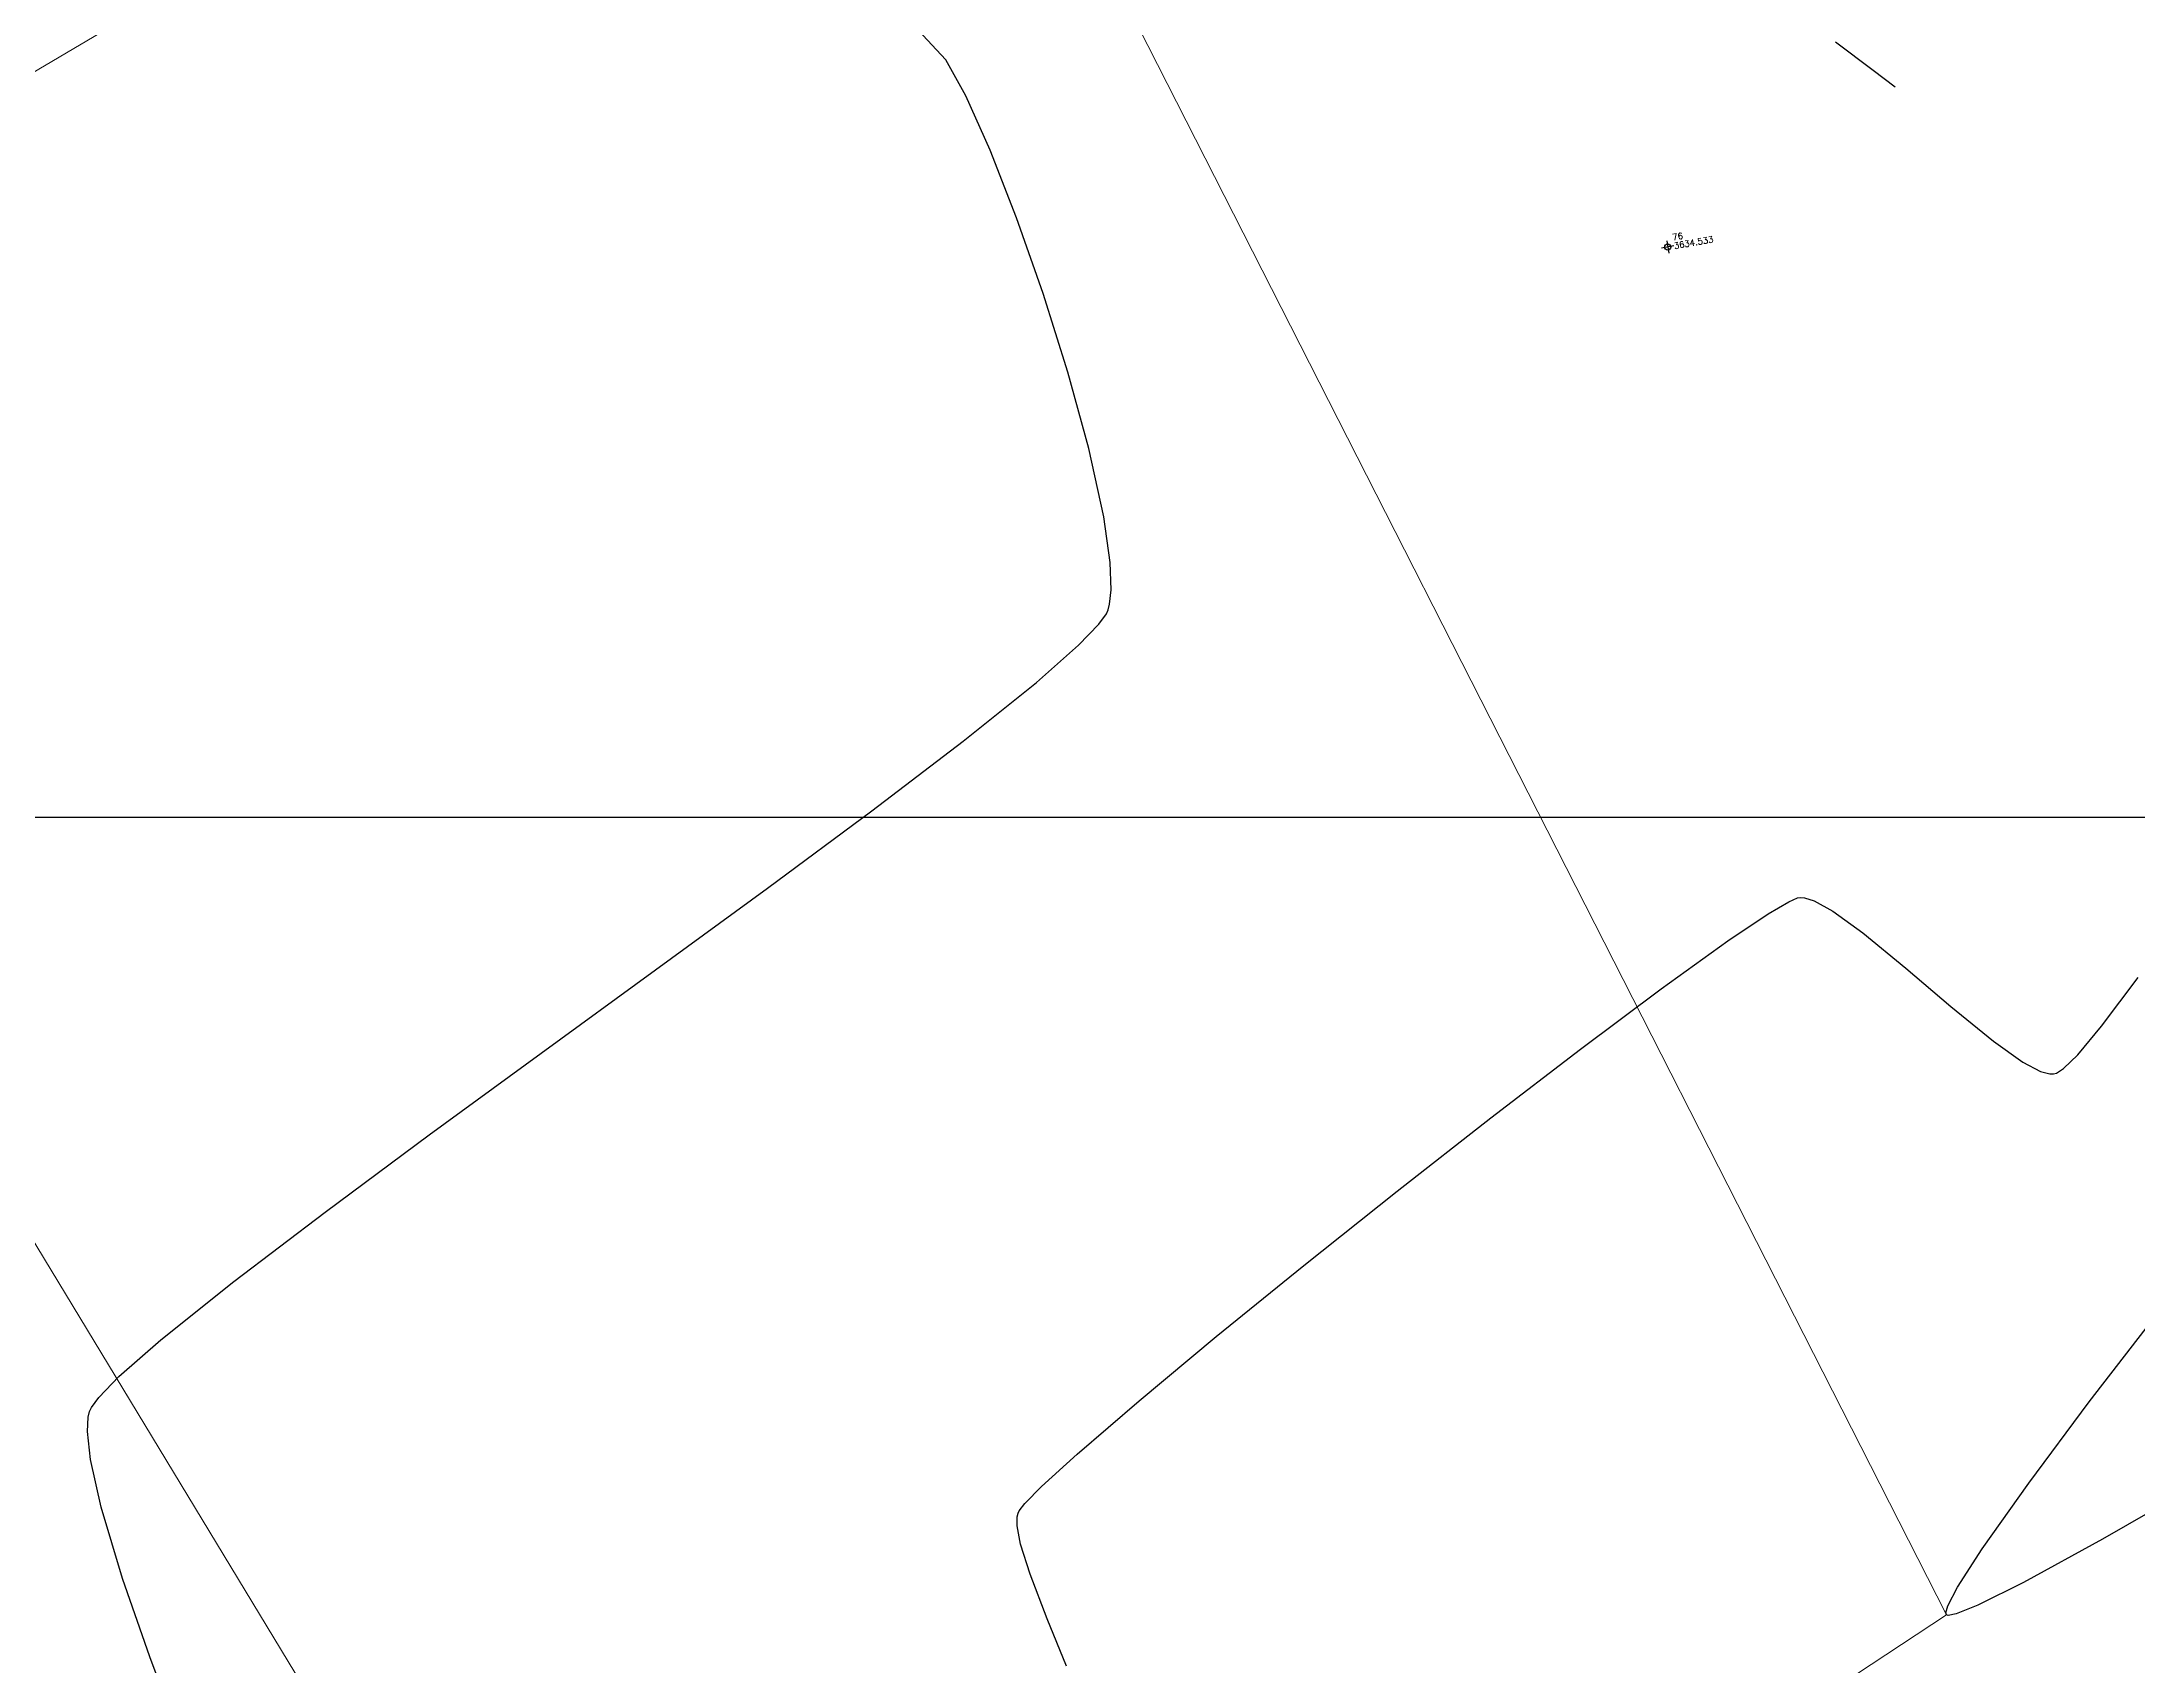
# Model space of a CAD drawing. Header units: millimetres. Extents: x 736950 to 738835, y 8500595 to 8502131.
# Drawn here: x 737730.89 to 737764.61, y 8501286.34 to 8501312.47 of the extents above; entities that cross this region are included whole.
import ezdxf

# ---------------------------------------------------------------- set-up
doc = ezdxf.new("R2010")
doc.units = ezdxf.units.MM
doc.layers.add('CONT-MJR', color=80, linetype='Continuous', lineweight=30)
doc.layers.add('pista', color=251, linetype='Continuous', lineweight=5)
doc.layers.add('Cuadricula Coordenadas', color=5, linetype='Continuous')
doc.styles.add('5mm', font='arial.ttf', dxfattribs={"height": 3})

msp = doc.modelspace()

# ---------------------------------------------------------------- hatches: boundary and pattern name
at = {"layer": 'pista'}
h = msp.add_hatch(dxfattribs=at)
h.set_pattern_fill('HONEY', color=256, scale=3, angle=9.94991650582834, style=0)
h.set_pattern_definition([(9.94991650582834, (1479841.21072825, -18.49207214638591), (0.4979252195647159, 0.4170677100899267), [0.375, -0.75]), (129.9499165058283, (1479841.21072825, -18.49207214638591), (-0.6101538418184378, 0.222682034283025), [0.3749999999999999, -0.7499999999999998]), (69.94991650582834, (1479841.21072825, -18.49207214638591), (-0.112228622253722, 0.6397497443729518), [-0.75, 0.375])])
h.paths.add_polyline_path([(737744.7999806425, 8501250.923935566), (737743.4751223363, 8501250.754223157), (737756.465848178, 8501242.026572531), (737763.5739612179, 8501242.006896213), (737770.002546867, 8501243.455222024), (737769.8468594846, 8501244.342704736), (737763.4750639071, 8501242.907173423), (737756.7405500773, 8501242.925815564)])
h.paths.add_polyline_path([(737794.2809870465, 8501256.017245878), (737809.7820272583, 8501263.709828075), (737823.391616501, 8501273.483615467), (737837.0791595323, 8501280.557800073), (737851.5530432165, 8501285.77819753), (737870.8510758049, 8501293.050216693, -0.9976846880626209), (737871.0089264096, 8501292.63424804), (737865.2748787645, 8501289.581801567, 0.7845063948290762), (737866.1540430214, 8501286.121818589), (737883.2588851704, 8501291.348365877), (737897.4188924351, 8501296.516943583), (737903.2981396064, 8501301.44146652, -0.5512150924587264), (737904.1219025984, 8501301.177325813), (737906.855912117, 8501297.98174819, 0.5618964424650519), (737910.2738656431, 8501298.536066804), (737914.22079628, 8501308.558674501), (737925.6412323939, 8501300.72656757, 0.340189525830376), (737928.7023693406, 8501300.894137181), (737936.9171069289, 8501306.117412793, -0.358727273887905), (737938.1716059428, 8501305.962964654), (737943.1732157968, 8501301.051021611, 0.3417074120720416), (737946.0555081918, 8501300.709858142), (737955.8779356404, 8501307.072689936), (737971.8320576148, 8501314.464803053), (737988.5677626224, 8501323.411181662), (738023.1375471824, 8501336.282937778), (738044.4246208373, 8501357.728329657), (738061.4456776979, 8501362.208386911), (738078.9085143938, 8501363.070318012), (738112.0997810266, 8501372.051506756), (738118.6561313582, 8501373.365123207), (738128.3493353954, 8501376.976906104), (738155.2251721952, 8501366.826195797), (738176.6167526407, 8501363.543890122), (738193.8053773039, 8501353.328603027), (738204.7313956148, 8501340.877429372), (738207.705198212, 8501335.751671141), (738214.35685511, 8501331.742925933), (738229.9282901662, 8501313.374534177), (738233.5603594936, 8501308.186787868), (738234.53883727, 8501308.358438132), (738230.6417003467, 8501313.924784988), (738214.9478837823, 8501332.43754055), (738208.3676942562, 8501336.403214611), (738205.4657963786, 8501341.405035153), (738194.387784551, 8501354.029418997), (738176.9261677533, 8501364.406946706), (738155.4549153853, 8501367.70147717), (738128.3514754312, 8501377.93815071), (738118.4090486554, 8501374.233504975), (738111.8936108743, 8501372.928085677), (738078.7671659255, 8501363.964436961), (738061.3074614278, 8501363.102660457), (738043.958527311, 8501358.536303693), (738022.6381405202, 8501337.057350922), (737988.196920163, 8501324.233464561), (737971.4304040315, 8501315.270615296), (737955.4419368334, 8501307.862588815), (737945.5806043665, 8501301.47455489, -0.3391433520832071), (737943.8038299843, 8501301.693147572), (737938.8116631231, 8501306.59581691, 0.3560082385246841), (737936.4342009705, 8501306.876887502), (737928.158540546, 8501301.61487459, -0.3502196171718997), (737926.1502499409, 8501301.468794718), (737914.5128481541, 8501309.44969617, 0.4302069892023044), (737913.4330382891, 8501309.014522241), (737909.4507249827, 8501298.90206584, -0.5704007069138802), (737907.5397775185, 8501298.566836312), (737904.9064502402, 8501301.644734057, 0.4931454261128044), (737902.7202336333, 8501302.131411942), (737896.9620044216, 8501297.308254998), (737882.9728831241, 8501292.20205278), (737866.0373022418, 8501287.027224885, -0.7384715771871906), (737865.6977918843, 8501288.787355538), (737871.5108758068, 8501291.881875956, 0.9119586051647783), (737870.5337161538, 8501293.892406015), (737851.2416702455, 8501286.62264278), (737836.7183275839, 8501281.384406622), (737822.9200107896, 8501274.252970394), (737809.3164408724, 8501264.483505804), (737793.8201376351, 8501256.79327439), (737778.9884914039, 8501246.402265295), (737769.846859484, 8501244.34270474), (737770.0025468671, 8501243.455222024), (737779.3594973255, 8501245.563292695)])
h.paths.add_polyline_path([(738260.5182952256, 8501271.251537092), (738234.538837269, 8501308.358438132), (738233.56035949, 8501308.186787868), (738259.6897886079, 8501270.86568047), (738269.3749442189, 8501234.589470252), (738274.5057655985, 8501215.583008338), (738279.7983711922, 8501189.602392923), (738280.7089290785, 8501189.641305126), (738275.382018582, 8501215.790318219), (738270.2441657205, 8501234.822827347)])

# ---------------------------------------------------------------- linework, layer by layer
at = {"linetype": 'Continuous', "extrusion": (-0.172787269436437, 0.9849591664230046, 0), "elevation": 8245967.372062788}
msp.add_lwpolyline([(-2195578.662162655, 0), (-2195578.462162655, 0)], dxfattribs=at)
at = {"linetype": 'Continuous', "extrusion": (0.9849591664230046, 0.172787269436437, 0), "elevation": 2195578.562162655}
msp.add_lwpolyline([(8245967.472062787, 0), (8245967.272062787, 0)], dxfattribs=at)
at = {"linetype": 'Continuous'}
msp.add_circle((737757.044323266, 8501309.173727522), 0.05, dxfattribs=at)
at = {"layer": 'CONT-MJR', "extrusion": (0.7312928525269538, 0.6820636068894097, 0), "elevation": 6337943.613128449}
msp.add_lwpolyline([(5713759.526646079, 3635), (5713760.182974877, 3635)], dxfattribs=at)
at = {"layer": 'CONT-MJR', "extrusion": (0.8733217264524173, 0.4871438823450105, 0), "elevation": 4785651.336972898}
msp.add_lwpolyline([(7064991.799978172, 3635.000000000013), (7064992.459476802, 3635.000000000013)], dxfattribs=at)
at = {"layer": 'CONT-MJR', "extrusion": (0.5991937612024095, 0.80060404479125, 0), "elevation": 7248246.187311995}
msp.add_lwpolyline([(4503279.962966338, 3635), (4503279.202531038, 3635)], dxfattribs=at)
at = {"layer": 'CONT-MJR', "extrusion": (0.6019542115860721, 0.7985306050201147, 0), "elevation": 7232655.779709612}
msp.add_lwpolyline([(4528276.354206393, 3635), (4528275.91496791, 3635)], dxfattribs=at)
at = {"layer": 'CONT-MJR', "extrusion": (0.9136138972915924, 0.4065828902888901, 0), "elevation": 4130502.61799752}
msp.add_lwpolyline([(7466960.671723679, 3635.000000000011), (7466961.629441041, 3635.000000000011)], dxfattribs=at)
at = {"layer": 'CONT-MJR', "extrusion": (0.9316312493649783, 0.3634050291433094, 0), "elevation": 3776726.435612692}
msp.add_lwpolyline([(7651984.911405089, 3635), (7651986.080809128, 3635)], dxfattribs=at)
at = {"layer": 'CONT-MJR'}
for points, elevation in [([(737746.9959844307, 8501308.424171591), (737746.5679862631, 8501309.643534426)], 3635), ([(737747.3944685048, 8501307.159459217), (737746.9959844307, 8501308.424171591)], 3635), ([(737747.7308935308, 8501305.933957264), (737747.3944685048, 8501307.159459217)], 3635), ([(737747.9727145548, 8501304.832225686), (737747.7308935308, 8501305.933957264)], 3635), ([(737748.076186284, 8501304.096779382), (737747.9727145548, 8501304.832225686)], 3635), ([(737747.5652335699, 8501302.766130865), (737747.891905222, 8501303.105022056)], 3635), ([(737747.891905222, 8501303.105022056), (737748.012897886, 8501303.2729474)], 3635), ([(737746.8865644041, 8501302.168613473), (737747.5652335699, 8501302.766130865)], 3635), ([(737745.7073074605, 8501301.223495154), (737746.8865644041, 8501302.168613473)], 3635), ([(737740.7605618212, 8501297.545047358), (737742.5612684849, 8501298.861880396)], 3635), ([(737759.1759263878, 8501298.711228222), (737759.2414795739, 8501298.705848806)], 3630), ([(737759.2414795739, 8501298.705848806), (737759.3999156401, 8501298.65479537)], 3630), ([(737758.6566010884, 8501298.445606565), (737758.9901637194, 8501298.641049026)], 3630), ([(737759.3999156401, 8501298.65479537), (737759.6972886367, 8501298.490096716)], 3630), ([(737756.9376459208, 8501297.241886625), (737758.0110689349, 8501298.013355473)], 3630), ([(737760.1811662912, 8501298.141341092), (737760.874813999, 8501297.5735302)], 3630), ([(737760.874813999, 8501297.5735302), (737761.6001986746, 8501296.957341237)], 3630), ([(737737.118962562, 8501294.888488485), (737738.9187806188, 8501296.20397282)], 3635), ([(737763.2496629935, 8501295.87000693), (737763.2963404421, 8501295.884080833)], 3630), ([(737763.2963404421, 8501295.884080833), (737763.4123898518, 8501295.958944166)], 3630), ([(737731.683967888, 8501290.502669122), (737731.8027923505, 8501290.667303639)], 3635), ([(737747.540726685, 8501289.752536107), (737748.5387190903, 8501290.61140678)], 3630), ([(737731.6352293603, 8501290.348066498), (737731.655638409, 8501290.439029379)], 3635), ([(737731.6721518798, 8501289.668105515), (737731.6235053414, 8501290.11866726)], 3635), ([(737746.6104127134, 8501288.84305737), (737746.7034414451, 8501288.960527124)], 3630), ([(737732.1857218186, 8501287.755196858), (737731.842440696, 8501288.902844027)], 3635), ([(737746.5793240637, 8501288.746347532), (737746.5913852573, 8501288.804943856)], 3630), ([(737746.6338914266, 8501288.308000598), (737746.5796354302, 8501288.598212842)], 3630), ([(737746.5913852573, 8501288.804943856), (737746.6104127134, 8501288.84305737)], 3630), ([(737764.0363176035, 8501288.386899434), (737762.7651366775, 8501287.690500803)], 3625), ([(737732.6233381669, 8501286.490299983), (737732.1857218186, 8501287.755196858)], 3635), ([(737747.0613764615, 8501287.104684623), (737746.7862115605, 8501287.820264261)], 3630), ([(737762.7651366775, 8501287.690500803), (737762.0318869007, 8501287.324132409)], 3625), ([(737761.5188015988, 8501287.19977426), (737761.5494393142, 8501287.313351186)], 3625), ([(737762.0318869007, 8501287.324132409), (737761.6816808861, 8501287.182568332)], 3625), ([(737761.5271321386, 8501287.17085835), (737761.5188015988, 8501287.19977426)], 3625), ([(737761.5555498587, 8501287.159462765), (737761.5271321386, 8501287.17085835)], 3625), ([(737761.6816808861, 8501287.182568332), (737761.5555498587, 8501287.159462765)], 3625)]:
    msp.add_lwpolyline(points, dxfattribs=dict(at, elevation=elevation))
at = {"layer": 'CONT-MJR', "extrusion": (0.9994766515269125, 0.03234846290862878, 0), "elevation": 1012366.097106731}
msp.add_lwpolyline([(8472989.49771177, 3635.000000000013), (8472989.935982661, 3635.000000000013)], dxfattribs=at)
at = {"layer": 'CONT-MJR', "extrusion": (0.9696750510233892, -0.2443978220500084, 0), "elevation": -1362324.149847804}
msp.add_lwpolyline([(8423805.763120042, 3635), (8423805.858628418, 3635)], dxfattribs=at)
at = {"layer": 'CONT-MJR', "extrusion": (0.9941937510902245, -0.1076047642678928, 0), "elevation": -181316.2348499513}
msp.add_lwpolyline([(8531327.953847555, 3635), (8531328.18299031, 3635)], dxfattribs=at)
at = {"layer": 'CONT-MJR', "extrusion": (0.9116490604258923, -0.4109695738428673, 0), "elevation": -2821209.700402743}
msp.add_lwpolyline([(8053397.127642134, 3635.000000000013), (8053397.199343055, 3635.000000000013)], dxfattribs=at)
at = {"layer": 'CONT-MJR', "extrusion": (-0.6057958921950612, 0.7956200958997893, 0), "elevation": 6316882.775738817}
msp.add_lwpolyline([(-5737016.822986518, 3635.00000000001), (-5737018.669903839, 3635.00000000001)], dxfattribs=at)
at = {"layer": 'CONT-MJR', "extrusion": (0.5954868037701396, -0.8033650891939625, 0), "elevation": -6390330.758624112}
msp.add_lwpolyline([(5655087.905691524, 3635.00000000001), (5655089.992656049, 3635.00000000001)], dxfattribs=at)
at = {"layer": 'CONT-MJR', "extrusion": (0.3992494966258104, -0.9168423198369703, 0), "elevation": -7499800.462232252}
msp.add_lwpolyline([(4070547.8671268, 3630.000000000013), (4070548.021247437, 3630.000000000013)], dxfattribs=at)
at = {"layer": 'CONT-MJR', "extrusion": (0.1909107640993835, -0.9816073961370655, 0), "elevation": -8204091.523714694}
msp.add_lwpolyline([(2347179.251163641, 3630.00000000001), (2347179.296455014, 3630.00000000001)], dxfattribs=at)
at = {"layer": 'CONT-MJR', "extrusion": (0.5563889252048512, -0.8309219962844832, 0), "elevation": -6653435.12942673}
msp.add_lwpolyline([(5343047.42382926, 3630), (5343048.200715849, 3630)], dxfattribs=at)
at = {"layer": 'CONT-MJR', "extrusion": (0.584706249905146, 0.8112450932497904, 0), "elevation": 7328009.392275614}
msp.add_lwpolyline([(4372258.425045877, 3630.000000000013), (4372257.828582911, 3630.000000000013)], dxfattribs=at)
at = {"layer": 'CONT-MJR', "extrusion": (0.5886301560850188, -0.8084024612452183, 0), "elevation": -6438213.400154432}
msp.add_lwpolyline([(5600509.269168136, 3635.000000000004), (5600511.54746551, 3635.000000000004)], dxfattribs=at)
at = {"layer": 'CONT-MJR', "extrusion": (0.8004101159143012, -0.5994527890852247, 0), "elevation": -4505612.192887409}
msp.add_lwpolyline([(7246778.528644133, 3630), (7246779.507247021, 3630)], dxfattribs=at)
at = {"layer": 'CONT-MJR', "extrusion": (0.5991245758089043, -0.8006558203509174, 0), "elevation": -6364604.80493254}
msp.add_lwpolyline([(5684023.870428733, 3630), (5684025.490001209, 3630)], dxfattribs=at)
at = {"layer": 'CONT-MJR', "extrusion": (0.6323074160349806, 0.7747175818497769, 0), "elevation": 7052596.352449733}
msp.add_lwpolyline([(4803876.229154945, 3630.000000000009), (4803875.344431909, 3630.000000000009)], dxfattribs=at)
at = {"layer": 'CONT-MJR', "extrusion": (0.580452262827715, 0.8142942776282942, 0), "elevation": 7350792.797362581}
msp.add_lwpolyline([(4333841.123722752, 3630.000000000013), (4333840.544869255, 3630.000000000013)], dxfattribs=at)
at = {"layer": 'CONT-MJR', "extrusion": (0.7670709284365662, -0.6415623046497233, 0), "elevation": -4888194.129057502}
msp.add_lwpolyline([(6994418.491921252, 3630), (6994419.091858957, 3630)], dxfattribs=at)
at = {"layer": 'CONT-MJR', "extrusion": (-0.6089617956335771, 0.7931995533651856, 0), "elevation": 6293959.405790296}
msp.add_lwpolyline([(-5762150.269673052, 3630.000000000006), (-5762152.087617772, 3630.000000000006)], dxfattribs=at)
at = {"layer": 'CONT-MJR', "extrusion": (0.4702465321071005, 0.8825350979089986, 0), "elevation": 7849622.530347715}
msp.add_lwpolyline([(3346603.464584323, 3630), (3346603.142191547, 3630)], dxfattribs=at)
at = {"layer": 'CONT-MJR', "extrusion": (0.6951167514285015, -0.71889686456646, 0), "elevation": -5598723.303093242}
msp.add_lwpolyline([(6439769.03387244, 3630.000000000013), (6439769.348267294, 3630.000000000013)], dxfattribs=at)
at = {"layer": 'CONT-MJR', "extrusion": (-0.2644541666445786, -0.9643982547393591, 0), "elevation": -8393739.449256934}
msp.add_lwpolyline([(-1536705.735740157, 3630.00000000001), (-1536705.582046474, 3630.00000000001)], dxfattribs=at)
at = {"layer": 'CONT-MJR', "extrusion": (0.005478814998428061, -0.9999849911804741, 0), "elevation": -8497126.20723394}
msp.add_lwpolyline([(784329.1440734155, 3630.000000000003), (784329.2040261952, 3630.000000000003)], dxfattribs=at)
at = {"layer": 'CONT-MJR', "extrusion": (0.616477457699994, -0.7873725574007214, 0), "elevation": -6238877.681926767}
msp.add_lwpolyline([(5821742.323709091, 3630.00000000001), (5821744.240516368, 3630.00000000001)], dxfattribs=at)
at = {"layer": 'CONT-MJR', "extrusion": (-0.5950593156951007, 0.8036817845419157, 0), "elevation": 6393338.501724757}
msp.add_lwpolyline([(-5651678.519226058, 3635.000000000009), (-5651680.603156863, 3635.000000000009)], dxfattribs=at)
at = {"layer": 'CONT-MJR', "extrusion": (-0.6232243372475685, 0.7820431097211517, 0), "elevation": 6188592.951903369}
msp.add_lwpolyline([(-5875165.79975877, 3630.000000000013), (-5875167.715849616, 3630.000000000013)], dxfattribs=at)
at = {"layer": 'CONT-MJR', "extrusion": (-0.6051028808777814, 0.7961472876003595, 0), "elevation": 6321876.03671057}
msp.add_lwpolyline([(-5731501.508327616, 3635), (-5731503.350673543, 3635)], dxfattribs=at)
at = {"layer": 'CONT-MJR', "extrusion": (0.6303151111432277, -0.7763393978566981, 0), "elevation": -6134872.800473151}
msp.add_lwpolyline([(5931236.808736547, 3630.000000000003), (5931238.624521681, 3630.000000000003)], dxfattribs=at)
at = {"layer": 'CONT-MJR', "extrusion": (0.6243552966795376, -0.7811404889699464, 0), "elevation": -6180095.690277006}
msp.add_lwpolyline([(5884099.396685836, 3635.000000000013), (5884100.901796029, 3635.000000000013)], dxfattribs=at)
at = {"layer": 'CONT-MJR', "extrusion": (-0.7913552869200303, 0.6113565325272289, 0), "elevation": 4613486.236471795}
msp.add_lwpolyline([(-7178577.989792775, 3625.000000000013), (-7178579.850262353, 3625.000000000013)], dxfattribs=at)
at = {"layer": 'CONT-MJR', "extrusion": (-0.6391080704019646, 0.7691169445195428, 0), "elevation": 6066985.614495234}
msp.add_lwpolyline([(-6000658.340505913, 3630.000000000003), (-6000659.956438488, 3630.000000000003)], dxfattribs=at)
at = {"layer": 'CONT-MJR', "extrusion": (0.6594140490878723, -0.7517799623995957, 0), "elevation": -5904629.300915136}
msp.add_lwpolyline([(6160482.952185847, 3635.000000000013), (6160483.85030213, 3635.000000000013)], dxfattribs=at)
at = {"layer": 'CONT-MJR', "extrusion": (0.7184816873142528, -0.6955458755496035, 0), "elevation": -5382990.870035755}
msp.add_lwpolyline([(6621147.975687223, 3635.000000000003), (6621148.441056863, 3635.000000000003)], dxfattribs=at)
at = {"layer": 'CONT-MJR', "extrusion": (0.8014925576745633, -0.5980047491385724, 0), "elevation": -4492499.934311312}
msp.add_lwpolyline([(7254905.782928022, 3625), (7254907.411529435, 3625)], dxfattribs=at)
at = {"layer": 'CONT-MJR', "extrusion": (0.9986965651429512, -0.05104087353945941, 0), "elevation": 302856.7645229661}
msp.add_lwpolyline([(8527863.707298102, 3635), (8527863.936996737, 3635)], dxfattribs=at)
at = {"layer": 'CONT-MJR', "extrusion": (0.9135708465860082, -0.4066796137847632, 0), "elevation": -2783331.379221692}
msp.add_lwpolyline([(8066551.528249434, 3635.000000000011), (8066551.597909868, 3635.000000000011)], dxfattribs=at)
at = {"layer": 'CONT-MJR', "extrusion": (0.9761247022307494, 0.2172108783991513, 0), "elevation": 2566690.705140277}
msp.add_lwpolyline([(8138074.717346634, 3635.000000000003), (8138075.501325862, 3635.000000000003)], dxfattribs=at)
at = {"layer": 'CONT-MJR', "extrusion": (-0.6742823805080728, 0.7384736090994496, 0), "elevation": 5780527.957580343}
msp.add_lwpolyline([(-6277076.209317401, 3630.00000000001), (-6277076.980733612, 3630.00000000001)], dxfattribs=at)
at = {"layer": 'CONT-MJR', "extrusion": (-0.816472339684691, 0.5773845499576574, 0), "elevation": 4306150.129232092}
msp.add_lwpolyline([(-7367039.129762419, 3625), (-7367040.426349245, 3625)], dxfattribs=at)
at = {"layer": 'CONT-MJR', "extrusion": (0.4974678147356397, -0.8674824340020652, 0), "elevation": -7007704.479083553}
msp.add_lwpolyline([(4869116.508143382, 3625), (4869114.698212318, 3625)], dxfattribs=at)
at = {"layer": 'CONT-MJR', "extrusion": (0.712644778076158, -0.7015250674642949, 0), "elevation": -5438115.975816811}
msp.add_lwpolyline([(6575946.990539462, 3630.000000000003), (6575947.372015109, 3630.000000000003)], dxfattribs=at)
at = {"layer": 'CONT-MJR', "extrusion": (0.9999977909850106, 0.002101909869416191, 0), "elevation": 755613.8923495171}
msp.add_lwpolyline([(8499719.141922042, 3630.000000000013), (8499719.290057056, 3630.000000000013)], dxfattribs=at)
at = {"layer": 'CONT-MJR', "extrusion": (0.9545342707287406, 0.298101200944162, 0), "elevation": 3238448.69935168}
msp.add_lwpolyline([(7894847.366808709, 3630.00000000001), (7894847.877776576, 3630.00000000001)], dxfattribs=at)
at = {"layer": 'CONT-MJR', "extrusion": (0.8415781227543875, -0.5401354120044354, 0), "elevation": -3970962.375925872}
msp.add_lwpolyline([(7552988.893931978, 3625), (7552989.625566642, 3625)], dxfattribs=at)
at = {"layer": 'CONT-MJR', "extrusion": (0.8863638105233957, -0.4629894117519814, 0), "elevation": -3282080.874124373}
msp.add_lwpolyline([(7876809.203204296, 3625.000000000003), (7876809.541850403, 3625.000000000003)], dxfattribs=at)
at = {"layer": 'CONT-MJR', "extrusion": (0.9249227649965366, 0.3801550720313509, 0), "elevation": 3914166.463516964}
msp.add_lwpolyline([(7582574.865324973, 3630), (7582575.687635816, 3630)], dxfattribs=at)
at = {"layer": 'CONT-MJR', "extrusion": (0.9368938071677125, 0.3496140644922472, 0), "elevation": 3663346.44943793}
msp.add_lwpolyline([(7706879.598222806, 3635.00000000001), (7706880.964766814, 3635.00000000001)], dxfattribs=at)
at = {"layer": 'Cuadricula Coordenadas', "color": 8}
msp.add_line((736950.2264744169, 8501300), (738552.8979275209, 8501300), dxfattribs=at)
at = {"layer": 'pista'}
msp.add_lwpolyline([(737761.5271318732, 8501287.170858743), (737742.1401482938, 8501274.382939415), (737722.3586376584, 8501307.03227336), (737744.7083055793, 8501320.230524147)], close=True, dxfattribs=at)

# ---------------------------------------------------------------- texts
at = {"color": 2, "insert": (737757.1099896015, 8501309.378148489), "char_height": 0.1, "width": 0.3, "attachment_point": 1, "rotation": 9.94991650582834, "style": '5mm'}
msp.add_mtext('\\Ftxt.shx;\\W1.0000000000;\\T1.0000000000;\\o\\l76', dxfattribs=at)
at = {"color": 1, "insert": (737757.1341798194, 8501309.240254205), "char_height": 0.1, "width": 0.8333333333333334, "attachment_point": 1, "rotation": 9.94991650582834, "style": '5mm'}
msp.add_mtext('\\Ftxt.shx;\\W1.0000000000;\\T1.0000000000;\\o\\l3634.533', dxfattribs=at)

doc.saveas('drawing.dxf')
